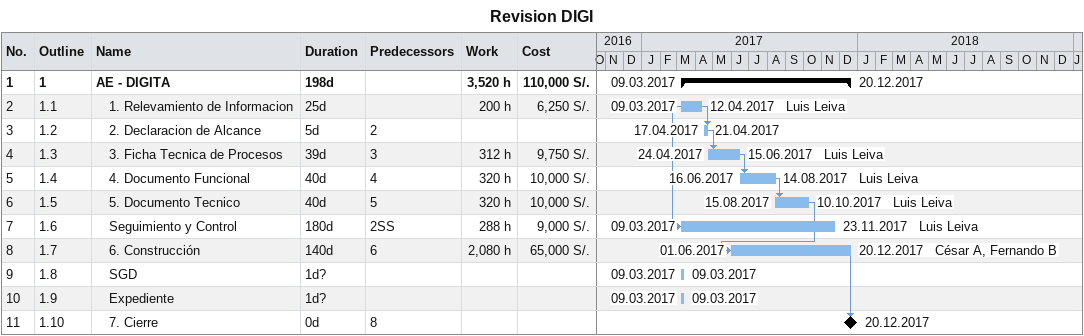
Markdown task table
Revision DIGI

| ID | WBS | Task | Duration | Start | Finish | Predecessors | Resources | Work (h) | Cost (S/.) |
|---|---|---|---|---|---|---|---|---|---|
| 1 | 1 | **AE - DIGITA** | 198d | 2017-03-09 | 2017-12-20 |  |  | 3520 | 110000 |
| 2 | 1.1 | 1. Relevamiento de Informacion | 25d | 2017-03-09 | 2017-04-12 |  | Luis Leiva | 200 | 6250 |
| 3 | 1.2 | 2. Declaracion de Alcance | 5d | 2017-04-17 | 2017-04-21 | 2 |  |  |  |
| 4 | 1.3 | 3. Ficha Tecnica de Procesos | 39d | 2017-04-24 | 2017-06-15 | 3 | Luis Leiva | 312 | 9750 |
| 5 | 1.4 | 4. Documento Funcional | 40d | 2017-06-16 | 2017-08-14 | 4 | Luis Leiva | 320 | 10000 |
| 6 | 1.5 | 5. Documento Tecnico | 40d | 2017-08-15 | 2017-10-10 | 5 | Luis Leiva | 320 | 10000 |
| 7 | 1.6 | Seguimiento y Control | 180d | 2017-03-09 | 2017-11-23 | 2SS | Luis Leiva | 288 | 9000 |
| 8 | 1.7 | 6. Construcción | 140d | 2017-06-01 | 2017-12-20 | 6 | César A, Fernando B | 2080 | 65000 |
| 9 | 1.8 | SGD | 1d? | 2017-03-09 | 2017-03-09 |  |  |  |  |
| 10 | 1.9 | Expediente | 1d? | 2017-03-09 | 2017-03-09 |  |  |  |  |
| 11 | 1.10 | 7. Cierre | 0d | 2017-12-20 | 2017-12-20 | 8 |  |  |  |
